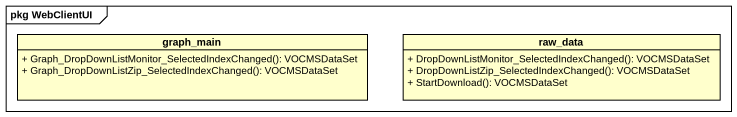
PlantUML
@startuml
mainframe pkg WebClientUI
hide circle
hide empty members
skinparam classAttributeIconSize 0
class graph_main {
  + Graph_DropDownListMonitor_SelectedIndexChanged(): VOCMSDataSet
  + Graph_DropDownListZip_SelectedIndexChanged(): VOCMSDataSet
}
class raw_data {
  + DropDownListMonitor_SelectedIndexChanged(): VOCMSDataSet
  + DropDownListZip_SelectedIndexChanged(): VOCMSDataSet
  + StartDownload(): VOCMSDataSet
}
@enduml
